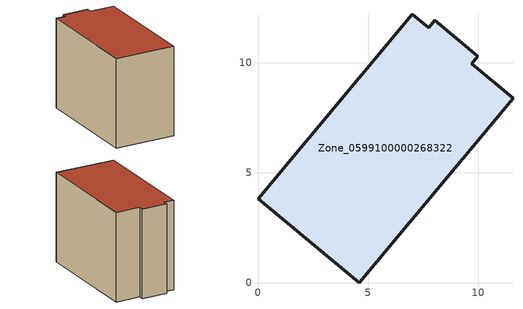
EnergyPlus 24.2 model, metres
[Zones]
Zone_0599100000268322
 floor ground (C_G): 7.74,11.58 8.03,11.92 9.98,10.29 9.7,9.95 11.57,8.39 4.59,0 0,3.82 6.99,12.2 z0
 wall outside (C_F): 4.59,0 11.57,8.39 9.7,9.95 9.98,10.29 8.03,11.92 7.74,11.58 6.99,12.2 0,3.82 4.59,0 z0:8.69
 roof outside (C_R): 8.03,11.92 7.74,11.58 6.99,12.2 0,3.82 4.59,0 11.57,8.39 9.7,9.95 9.98,10.29 z8.69
[BUILDING]
Pand.0599100000268322: North Axis=0; Terrain=City; Loads Convergence Tolerance Value=0.04; Temperature Convergence Tolerance Value=0.4; Solar Distribution=FullExterior; Maximum Number of Warmup Days=25; Minimum Number of Warmup Days=1
[Site:Location]
Rotterdam.The.Hague.AP_ZH_NLD Design_Conditions: Latitude=51.96; Longitude=4.45; Time Zone=1; Elevation=-4.5
[SITE:GROUNDTEMPERATURE:BUILDINGSURFACE]
18, 18, 18, 18, 18, 18, 18, 18, 18, 18, 18, 18
[MATERIAL] Thermal Absorptance=0.9; Solar Absorptance=0.7; Visible Absorptance=0.7
Name | Roughness | Thickness | Conductivity | Density | Specific Heat
G.TI.1946-1964 | MediumSmooth | 0.15 | 1 | 540 | 1210
F.TI.1946-1964 | Rough | 0.3 | 0.857143 | 1920 | 840
R.TI.1946-1964 | MediumRough | 0.2 | 0.277778 | 1500 | 1000
[CONSTRUCTION]
C_G: G.TI.1946-1964
C_F: F.TI.1946-1964
C_R: R.TI.1946-1964
[ZONE]
Zone_0599100000268322: Type=1; Multiplier=1; Ceiling Height=Autocalculate; Volume=Autocalculate; Floor Area=autocalculate; Part of Total Floor Area=Yes
[ZONEINFILTRATION:DESIGNFLOWRATE]
Infil_Zone_0599100000268322: Zone or ZoneList or Space or SpaceList=Zone_0599100000268322; Schedule=AlwaysOn; Design Flow Rate Calculation Method=Flow/Area; Flow Rate per Floor Area=0.003; Constant Term Coefficient=1; Temperature Term Coefficient=0; Velocity Term Coefficient=0; Velocity Squared Term Coefficient=0
[HVACTEMPLATE:ZONE:IDEALLOADSAIRSYSTEM]
Zone_0599100000268322: Maximum Heating Supply Air Temperature=50; Minimum Cooling Supply Air Temperature=13; Maximum Heating Supply Air Humidity Ratio=0.0156; Minimum Cooling Supply Air Humidity Ratio=0.0077; Heating Limit=NoLimit; Cooling Limit=NoLimit; Dehumidification Control Type=ConstantSensibleHeatRatio; Cooling Sensible Heat Ratio=0.7; Dehumidification Setpoint=60; Humidification Control Type=None; Humidification Setpoint=30; Outdoor Air Method=None; Outdoor Air Flow Rate per Person=0.00944; Outdoor Air Flow Rate per Zone Floor Area=0; Outdoor Air Flow Rate per Zone=0; Demand Controlled Ventilation Type=None; Outdoor Air Economizer Type=NoEconomizer; Heat Recovery Type=None; Sensible Heat Recovery Effectiveness=0.7; Latent Heat Recovery Effectiveness=0.65
[ZONECONTROL:THERMOSTAT]
ThermostatControl_Zone_0599100000268322: Zone or ZoneList=Zone_0599100000268322; Control Type Schedule=DualSetpointControlType; Control 1=Thermostat_Zone_0599100000268322; Temperature Difference Between Cutout And Setpoint=0
[THERMOSTATSETPOINT:DUALSETPOINT]
Thermostat_Zone_0599100000268322: Heating Setpoint Temperature Schedule=HeatingSetpoint_Zone_0599100000268322; Cooling Setpoint Temperature Schedule=CoolingSetpoint_Zone_0599100000268322
[SCHEDULE:COMPACT]
HeatingSetpoint_Zone_0599100000268322: Through: 12/31, For: AllDays, Until: 24:00, 21
CoolingSetpoint_Zone_0599100000268322: Through: 12/31, For: AllDays, Until: 24:00, 24
DualSetpointControlType: Through: 12/31, For: AllDays, Until: 24:00, 4
AlwaysOn: Through: 12/31, For: AllDays, Until: 24:00, 1
